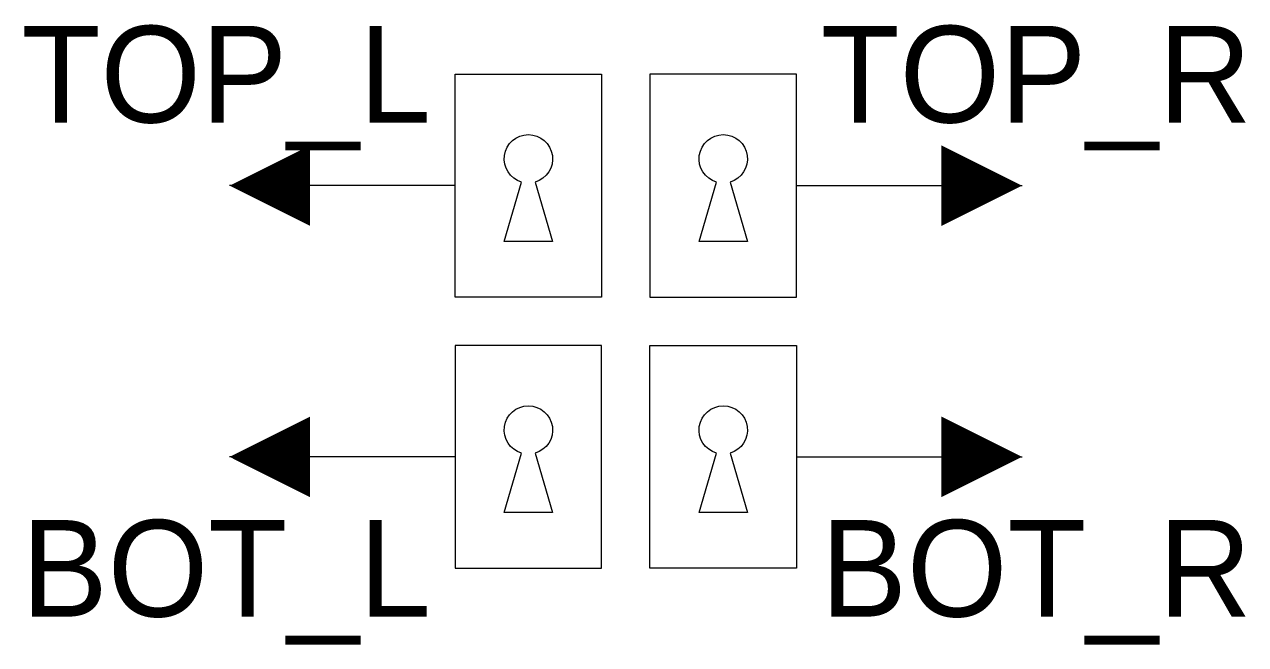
# Model space of a CAD drawing. Extents: x -1.87 to 1.92, y -1 to 0.92.
import ezdxf
from ezdxf.enums import TextEntityAlignment as Align

# ---------------------------------------------------------------- set-up
doc = ezdxf.new("R2010")
doc.units = 0
doc.styles.get("Standard").update_dxf_attribs({"font": 'isoplus.shx'})

msp = doc.modelspace()

# ---------------------------------------------------------------- linework, layer by layer
for p, q in [((-0.5299, 0.4209), (-1.2299, 0.4209)), ((0.5299, 0.4209), (1.2299, 0.4209)), ((-0.5299, -0.4209), (-1.2299, -0.4209)), ((0.5299, -0.4209), (1.2299, -0.4209))]:
    msp.add_line(p, q)
for points in [[(-0.075, 0.075), (-0.5299, 0.075), (-0.5299, 0.7667), (-0.075, 0.7667)], [(0.075, 0.075), (0.5299, 0.075), (0.5299, 0.7667), (0.075, 0.7667)], [(-0.075, -0.075), (-0.5299, -0.075), (-0.5299, -0.7667), (-0.075, -0.7667)], [(0.075, -0.075), (0.5299, -0.075), (0.5299, -0.7667), (0.075, -0.7667)]]:
    msp.add_lwpolyline(points, close=True)
for points in [[(-0.2813, 0.4321), (-0.2273, 0.2479), (-0.3773, 0.2479), (-0.3235, 0.4321, -6.974437)], [(0.3236, 0.4321), (0.3776, 0.2479), (0.2276, 0.2479), (0.2814, 0.4321, -6.974437)], [(-0.2813, -0.4096), (-0.2273, -0.5938), (-0.3773, -0.5938), (-0.3235, -0.4096, -6.974437)], [(0.3236, -0.4096), (0.3776, -0.5938), (0.2276, -0.5938), (0.2814, -0.4096, -6.974437)]]:
    msp.add_lwpolyline(points, format="xyb", close=True)
for points in [[(-1.2299, 0.4209, 0, 0.25, 0), (-0.9799, 0.4209, 0.22, 0.22, 0)], [(1.2299, 0.4209, 0, 0.25, 0), (0.9799, 0.4209, 0.22, 0.22, 0)], [(-1.2299, -0.4209, 0, 0.25, 0), (-0.9799, -0.4209, 0.22, 0.22, 0)], [(1.2299, -0.4209, 0, 0.25, 0), (0.9799, -0.4209, 0.22, 0.22, 0)]]:
    msp.add_lwpolyline(points, format="xyseb")

# ---------------------------------------------------------------- texts
at = {"lineweight": -2}
for tag, p in [('TOP_L', (-0.6049, 0.7667)), ('BOT_L', (-0.6049, -0.7667))]:
    msp.add_attdef(tag, text='', height=0.3, dxfattribs=at).set_placement(p, align=Align.MIDDLE_RIGHT)
for tag, p in [('TOP_R', (0.6049, 0.7667)), ('BOT_R', (0.6049, -0.7667))]:
    msp.add_attdef(tag, text='', height=0.3, dxfattribs=at).set_placement(p, align=Align.MIDDLE_LEFT)

doc.saveas('drawing.dxf')
